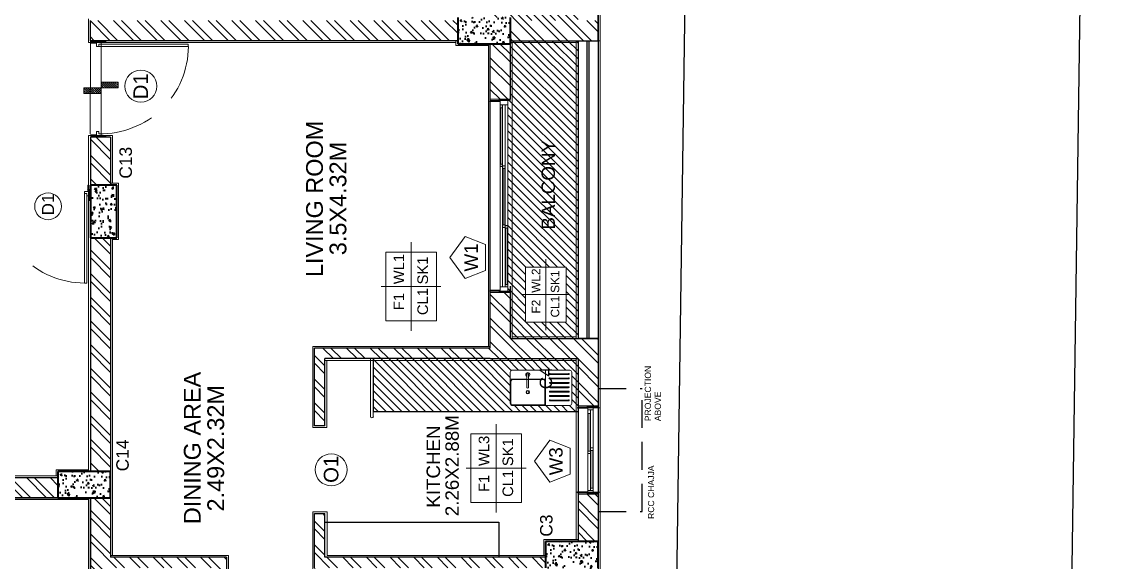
# Model space of a CAD drawing. Header units: metres. Extents: x 15463 to 32022, y 1223 to 33962.
# Drawn here: x 29499.05 to 29511.32, y 4106.82 to 4112.97 of the extents above; entities that cross this region are included whole.
import ezdxf

# ---------------------------------------------------------------- set-up
doc = ezdxf.new("R2010")
doc.units = ezdxf.units.M
doc.header["$LTSCALE"] = 0.1
for name, pattern in [('DASHDOTX2', [50.8, 25.4, -12.7, 0, -12.7]), ('DASHED2', [9.525, 6.35, -3.175]), ('HIDDEN2', [4.7625, 3.175, -1.5875])]:
    doc.linetypes.add(name, pattern=pattern)
for name, color, linetype, lineweight in [('CENTERLINE', 251, 'DASHDOTX2', 15), ('COLUMN', 7, 'Continuous', 40), ('DOOR', 7, 'Continuous', 20), ('HATCH', 250, 'Continuous', 13), ('LEVEL', 251, 'Continuous', 13), ('NAMES', 252, 'Continuous', 15), ('PLASTER', 252, 'Continuous', 15)]:
    doc.layers.add(name, color=color, linetype=linetype, lineweight=lineweight)
doc.styles.get("Standard").update_dxf_attribs({"font": 'arial.ttf'})
pattern_1 = [(135, (29569.414394, 3572.19952), (-0.0449012806, -0.0449012806), [])]

msp = doc.modelspace()

# ---------------------------------------------------------------- hatches: boundary and pattern name
h = msp.add_hatch()
h.set_pattern_fill('ANSI31', color=256, scale=0.002, angle=270)
h.set_pattern_definition([(315, (29423.5885275, 4312.4521644), (0.00449012806, 0.00449012806), [])])
h.paths.add_polyline_path([(29499.879, 4111.659), (29499.879, 4111.671), (29499.999, 4111.671, -1), (29499.999, 4111.659)])
h.paths.add_polyline_path([(29499.829, 4111.671), (29499.829, 4111.683), (29499.9, 4111.683), (29499.9, 4111.671)])
h.paths.add_polyline_path([(29499.9, 4112.74), (29499.9, 4112.728), (29499.829, 4112.728), (29499.829, 4112.74)])
h.paths.add_polyline_path([(29499.999, 4112.752, -1), (29499.999, 4112.74), (29499.879, 4112.74), (29499.879, 4112.752)])
h = msp.add_hatch()
h.set_pattern_fill('ANSI31', color=256, scale=0.002)
h.set_pattern_definition([(45, (29301.181298, 4034.7000544), (-0.00449012806, 0.00449012806), [])])
h.paths.add_polyline_path([(29498.745, 4110.941, -1), (29498.733, 4110.941), (29498.733, 4111.061), (29498.745, 4111.061)])
h.paths.add_polyline_path([(29498.757, 4111.039), (29498.745, 4111.039), (29498.745, 4111.111), (29498.757, 4111.111)])
h.paths.add_polyline_path([(29499.813, 4111.039), (29499.801, 4111.039), (29499.801, 4111.111), (29499.813, 4111.111)])
h.paths.add_polyline_path([(29499.825, 4110.941, -1), (29499.813, 4110.941), (29499.813, 4111.061), (29499.825, 4111.061)])
at = {"layer": 'COLUMN'}
h = msp.add_hatch(dxfattribs=at)
h.set_pattern_fill('AR-CONC', color=256, scale=0.001, angle=90)
h.set_pattern_definition([(140, (29522.85359, 4040.6442), (0.0159391, 0.18218467), [0.01905, -0.20955]), (85, (29522.85359, 4040.6442), (-0.19105685, -0.0352434), [0.01524, -0.1676406]), (190.45144, (29522.85492, 4040.65938), (-0.17511775, 0.14694125), [0.01619, -0.17809024]), (136.1842, (29522.80279, 4040.6442), (0.0420423, 0.27107904), [0.028575, -0.314325]), (186.63556, (29522.8063, 4040.6668), (-0.2474261, 0.2374041), [0.024285, -0.2671356]), (81.18415, (29522.8028, 4040.6442), (-0.2474261, 0.2374041), [0.02286, -0.2514597]), (111, (29522.81549, 4040.6696), (0.1022652, 0.1516144), [0.01905, -0.20955]), (56, (29522.81549, 4040.6696), (-0.18418797, 0.06180203), [0.01524, -0.16764]), (161.45145, (29522.82401, 4040.68224), (-0.08192277, 0.2134164), [0.01619, -0.17808994]), (127.5, (29522.85359, 4040.6442), (-0.08455504, 0.003088603), [0, -0.165608, 0, -0.17018, 0, -0.168275]), (97.5, (29522.85359, 4040.6442), (-0.10018057, 0.06681966), [0, -0.097028, 0, -0.161798, 0, -0.064135]), (57.5, (29522.85359, 4040.58756), (0.005728744, 0.135590595), [0, -0.0635, 0, -0.19812, 0, -0.26289]), (47.5, (29522.85359, 4040.56216), (-0.0254265, 0.14812918), [0, -0.08255, 0, -0.131572, 0, -0.18669])])
h.paths.add_polyline_path([(29504.009, 4113.02), (29504.009, 4112.72), (29504.609, 4112.72), (29504.609, 4113.02)])
h = msp.add_hatch(dxfattribs=at)
h.set_pattern_fill('AR-CONC', color=256, scale=0.001, angle=90)
h.set_pattern_definition([(140, (29518.37359, 4042.91752), (0.0159391, 0.18218467), [0.01905, -0.20955]), (85, (29518.37359, 4042.91752), (-0.19105685, -0.0352434), [0.01524, -0.1676406]), (190.45144, (29518.37492, 4042.9327), (-0.17511775, 0.14694125), [0.01619, -0.17809024]), (136.1842, (29518.3228, 4042.91752), (0.0420423, 0.27107904), [0.028575, -0.314325]), (186.63556, (29518.3263, 4042.9401), (-0.2474261, 0.2374041), [0.024285, -0.2671356]), (81.18415, (29518.3228, 4042.91752), (-0.2474261, 0.2374041), [0.02286, -0.2514597]), (111, (29518.33549, 4042.94292), (0.1022652, 0.1516144), [0.01905, -0.20955]), (56, (29518.33549, 4042.94292), (-0.18418797, 0.06180203), [0.01524, -0.16764]), (161.45145, (29518.34401, 4042.95556), (-0.08192277, 0.2134164), [0.01619, -0.17808994]), (127.5, (29518.37359, 4042.91752), (-0.08455504, 0.003088603), [0, -0.165608, 0, -0.17018, 0, -0.168275]), (97.5, (29518.37359, 4042.91752), (-0.10018057, 0.06681966), [0, -0.097028, 0, -0.161798, 0, -0.064135]), (57.5, (29518.37359, 4042.86088), (0.005728744, 0.135590595), [0, -0.0635, 0, -0.19812, 0, -0.26289]), (47.5, (29518.37359, 4042.83548), (-0.0254265, 0.14812918), [0, -0.08255, 0, -0.131572, 0, -0.18669])])
h.paths.add_polyline_path([(29500.129, 4111.111), (29499.829, 4111.111), (29499.829, 4110.511), (29500.129, 4110.511)])
h = msp.add_hatch(dxfattribs=at)
h.set_pattern_fill('AR-CONC', color=256, scale=0.001, angle=90)
h.set_pattern_definition([(140, (29518.30359, 4035.47447), (0.0159391, 0.18218467), [0.01905, -0.20955]), (85, (29518.30359, 4035.47447), (-0.19105685, -0.0352434), [0.01524, -0.1676406]), (190.45144, (29518.30492, 4035.48966), (-0.17511775, 0.14694125), [0.01619, -0.17809024]), (136.1842, (29518.2528, 4035.47447), (0.0420423, 0.27107904), [0.028575, -0.314325]), (186.63556, (29518.2563, 4035.49706), (-0.2474261, 0.2374041), [0.024285, -0.2671356]), (81.18415, (29518.2528, 4035.47447), (-0.2474261, 0.2374041), [0.02286, -0.2514597]), (111, (29518.26549, 4035.49987), (0.1022652, 0.1516144), [0.01905, -0.20955]), (56, (29518.26549, 4035.49987), (-0.18418797, 0.06180203), [0.01524, -0.16764]), (161.45145, (29518.27401, 4035.5125), (-0.08192277, 0.2134164), [0.01619, -0.17808994]), (127.5, (29518.30359, 4035.474474), (-0.08455504, 0.003088603), [0, -0.165608, 0, -0.17018, 0, -0.168275]), (97.5, (29518.30359, 4035.47447), (-0.10018057, 0.06681966), [0, -0.097028, 0, -0.161798, 0, -0.064135]), (57.5, (29518.30359, 4035.41783), (0.005728744, 0.135590595), [0, -0.0635, 0, -0.19812, 0, -0.26289]), (47.5, (29518.30359, 4035.39243), (-0.0254265, 0.14812918), [0, -0.08255, 0, -0.131572, 0, -0.18669])])
h.paths.add_polyline_path([(29499.459, 4107.851), (29499.459, 4107.551), (29500.059, 4107.551), (29500.059, 4107.851)])
h = msp.add_hatch(dxfattribs=at)
h.set_pattern_fill('AR-CONC', color=256, scale=0.001, angle=90)
h.set_pattern_definition([(140, (29523.85359, 4034.67909), (0.0159391, 0.18218467), [0.01905, -0.20955]), (85, (29523.85359, 4034.67909), (-0.19105685, -0.0352434), [0.01524, -0.1676406]), (190.45144, (29523.85492, 4034.69427), (-0.17511775, 0.14694125), [0.01619, -0.17809024]), (136.1842, (29523.80279, 4034.67909), (0.0420423, 0.27107904), [0.028575, -0.314325]), (186.63556, (29523.8063, 4034.70168), (-0.2474261, 0.2374041), [0.024285, -0.2671356]), (81.18415, (29523.8028, 4034.6791), (-0.2474261, 0.2374041), [0.02286, -0.2514597]), (111, (29523.81549, 4034.70449), (0.1022652, 0.1516144), [0.01905, -0.20955]), (56, (29523.81549, 4034.70449), (-0.18418797, 0.06180203), [0.01524, -0.16764]), (161.45145, (29523.82401, 4034.71712), (-0.08192277, 0.2134164), [0.01619, -0.17808994]), (127.5, (29523.85359, 4034.67909), (-0.08455504, 0.003088603), [0, -0.165608, 0, -0.17018, 0, -0.168275]), (97.5, (29523.85359, 4034.67909), (-0.10018057, 0.06681966), [0, -0.097028, 0, -0.161798, 0, -0.064135]), (57.5, (29523.85359, 4034.622445), (0.005728744, 0.135590595), [0, -0.0635, 0, -0.19812, 0, -0.26289]), (47.5, (29523.85359, 4034.59704), (-0.0254265, 0.14812918), [0, -0.08255, 0, -0.131572, 0, -0.18669])])
h.paths.add_polyline_path([(29505.009, 4107.055), (29505.009, 4106.755), (29505.609, 4106.755), (29505.609, 4107.055)])
at = {"layer": 'DOOR'}
h = msp.add_hatch(dxfattribs=at)
h.set_pattern_fill('ANSI31', color=256, scale=0.001, angle=90)
h.set_pattern_definition([(135, (29582.846751, 3941.6132554), (-0.00224506403, -0.00224506403), [])])
h.paths.add_polyline_path([(29504.602, 4109.902, -1), (29504.602, 4109.89), (29504.482, 4109.89), (29504.482, 4109.902)])
h.paths.add_polyline_path([(29504.491, 4109.914), (29504.491, 4109.902), (29504.379, 4109.902, -1), (29504.379, 4109.914)])
h.paths.add_polyline_path([(29504.602, 4112.086, -1), (29504.602, 4112.074), (29504.482, 4112.074), (29504.482, 4112.086)])
h.paths.add_polyline_path([(29504.491, 4112.074), (29504.491, 4112.062), (29504.379, 4112.062, -1), (29504.379, 4112.074)])
h = msp.add_hatch(color=256, dxfattribs=at)
h.dxf.hatch_style = 1
h.paths.add_polyline_path([(29504.521, 4112.024), (29504.521, 4111.984), (29504.516, 4111.984), (29504.516, 4111.992), (29504.496, 4111.992), (29504.496, 4111.984), (29504.491, 4111.984), (29504.491, 4112.024)])
h.paths.add_polyline_path([(29504.516, 4111.351), (29504.516, 4111.364), (29504.521, 4111.364), (29504.521, 4111.324), (29504.491, 4111.324), (29504.491, 4111.364), (29504.496, 4111.364), (29504.496, 4111.351)])
h.paths.add_polyline_path([(29504.551, 4111.33), (29504.551, 4111.29), (29504.546, 4111.29), (29504.546, 4111.299), (29504.526, 4111.299), (29504.526, 4111.29), (29504.521, 4111.29), (29504.521, 4111.33)])
h.paths.add_polyline_path([(29504.546, 4110.657), (29504.546, 4110.67), (29504.551, 4110.67), (29504.551, 4110.63), (29504.521, 4110.63), (29504.521, 4110.67), (29504.526, 4110.67), (29504.526, 4110.657)])
h.paths.add_polyline_path([(29504.581, 4110.652), (29504.581, 4110.612), (29504.576, 4110.612), (29504.576, 4110.621), (29504.556, 4110.621), (29504.556, 4110.612), (29504.551, 4110.612), (29504.551, 4110.652)])
h.paths.add_polyline_path([(29504.576, 4109.979), (29504.576, 4109.992), (29504.581, 4109.992), (29504.581, 4109.952), (29504.551, 4109.952), (29504.551, 4109.992), (29504.556, 4109.992), (29504.556, 4109.979)])
h = msp.add_hatch(dxfattribs=at)
h.set_pattern_fill('ANSI31', color=256, scale=0.001, angle=90)
h.set_pattern_definition([(135, (29584.42817, 3952.5173104), (-0.00224506403, -0.00224506403), [])])
h.paths.add_polyline_path([(29505.602, 4107.608, -1), (29505.602, 4107.596), (29505.482, 4107.596), (29505.482, 4107.608)])
h.paths.add_polyline_path([(29505.491, 4107.62), (29505.491, 4107.608), (29505.379, 4107.608, -1), (29505.379, 4107.62)])
h.paths.add_polyline_path([(29505.602, 4108.594, -1), (29505.602, 4108.582), (29505.482, 4108.582), (29505.482, 4108.594)])
h.paths.add_polyline_path([(29505.491, 4108.582), (29505.491, 4108.57), (29505.379, 4108.57, -1), (29505.379, 4108.582)])
at = {"layer": 'HATCH'}
h = msp.add_hatch(dxfattribs=at)
h.set_pattern_fill('ANSI32', color=256, scale=0.02, angle=90)
h.set_pattern_definition([(135, (29569.4144, 3572.19952), (-0.13470384, -0.13470384), []), (135, (29569.4144, 3572.28933), (-0.13470384, -0.13470384), [])])
h.paths.add_polyline_path([(29495.113, 4107.781), (29495.113, 4107.551), (29499.459, 4107.551), (29499.459, 4107.781)])
h.paths.add_polyline_path([(29499.829, 4107.551), (29499.829, 4100.625), (29500.059, 4100.625), (29500.059, 4102.755), (29500.359, 4102.755), (29500.359, 4102.985), (29500.059, 4102.985), (29500.059, 4104.325), (29500.359, 4104.325), (29500.359, 4104.555), (29500.059, 4104.555), (29500.059, 4106.755), (29500.42, 4106.755), (29501.259, 4106.755), (29501.259, 4106.685), (29501.379, 4106.685), (29501.379, 4106.875), (29500.059, 4106.875), (29500.059, 4107.551)])
h.paths.add_polyline_path([(29501.259, 4105.885), (29501.259, 4104.555), (29500.959, 4104.555), (29500.959, 4104.325), (29501.149, 4104.325), (29501.149, 4102.985), (29500.959, 4102.985), (29500.959, 4102.755), (29501.259, 4102.755), (29501.259, 4102.685), (29501.379, 4102.685), (29501.379, 4105.885), (29501.266, 4105.885)], flags=17)
h.paths.add_polyline_path([(29502.499, 4103.675), (29502.499, 4105.695), (29502.379, 4105.695), (29502.379, 4103.555), (29504.379, 4103.555), (29504.379, 4102.84), (29504.609, 4102.84), (29504.609, 4103.445), (29505.009, 4103.445), (29505.009, 4103.675)])
h.paths.add_polyline_path([(29505.379, 4104.481), (29505.379, 4103.707), (29505.609, 4103.707), (29505.609, 4104.481)])
h.paths.add_polyline_path([(29505.379, 4106.755), (29505.379, 4105.981), (29505.609, 4105.981), (29505.609, 4106.755)])
h.paths.add_polyline_path([(29502.499, 4106.875), (29502.499, 4107.275), (29502.499, 4107.372), (29502.379, 4107.372), (29502.379, 4106.755), (29502.379, 4106.695), (29502.499, 4106.695), (29502.499, 4106.725), (29502.499, 4106.755), (29502.543, 4106.755), (29505.009, 4106.755), (29505.009, 4106.875)])
h.paths.add_polyline_path([(29505.379, 4107.594), (29505.379, 4107.055), (29505.609, 4107.055), (29505.609, 4107.594)])
h.paths.add_polyline_path([(29505.379, 4109.365), (29504.609, 4109.365), (29504.609, 4109.888), (29504.379, 4109.888), (29504.379, 4109.255), (29502.379, 4109.255), (29502.379, 4108.372), (29502.499, 4108.372), (29502.499, 4109.135), (29504.379, 4109.135), (29505.379, 4109.135), (29505.379, 4108.596), (29505.609, 4108.596), (29505.609, 4109.255), (29505.609, 4109.365)])
h.paths.add_polyline_path([(29504.379, 4101.34), (29504.379, 4100.625), (29504.609, 4100.625), (29504.609, 4101.34)])
h.paths.add_polyline_path([(29501.379, 4100.555), (29501.379, 4101.885), (29501.266, 4101.885), (29501.259, 4100.555), (29500.429, 4100.555), (29500.429, 4100.325), (29504.009, 4100.325), (29504.009, 4100.555)])
h.paths.add_polyline_path([(29499.829, 4110.511), (29499.829, 4107.851), (29500.059, 4107.851), (29500.059, 4110.511)])
h.paths.add_polyline_path([(29499.829, 4111.655), (29499.829, 4111.111), (29500.059, 4111.111), (29500.059, 4111.655)])
h.paths.add_polyline_path([(29504.609, 4112.985), (29504.609, 4112.755), (29505.609, 4112.755), (29505.609, 4112.985)])
h.paths.add_polyline_path([(29502.499, 4116.605), (29502.499, 4117.368), (29502.379, 4117.368), (29502.379, 4116.485), (29504.379, 4116.485), (29504.379, 4115.853), (29504.609, 4115.853), (29504.609, 4116.375), (29505.009, 4116.375), (29505.009, 4116.605), (29504.379, 4116.605)])
h.paths.add_polyline_path([(29504.379, 4113.653), (29504.379, 4113.02), (29504.609, 4113.02), (29504.609, 4113.653)])
h.paths.add_polyline_path([(29504.379, 4112.72), (29504.379, 4112.088), (29504.609, 4112.088), (29504.609, 4112.72)])
h.paths.add_polyline_path([(29499.829, 4112.985), (29499.829, 4112.755), (29500.059, 4112.755), (29504.009, 4112.755), (29504.009, 4112.985)])
h.paths.add_polyline_path([(29499.829, 4118.421), (29499.829, 4115.232), (29500.059, 4115.232), (29500.059, 4118.421)])
h.paths.add_polyline_path([(29499.829, 4114.632), (29499.829, 4114.085), (29500.059, 4114.085), (29500.059, 4114.632)])
at = {"layer": 'LEVEL'}
h = msp.add_hatch(dxfattribs=at)
h.set_pattern_fill('ANSI31', color=256, scale=0.02, angle=90)
h.set_pattern_definition(pattern_1)
h.paths.add_polyline_path([(29488.278, 4112.741), (29488.278, 4109.381), (29488.648, 4109.381), (29489.048, 4109.381), (29489.048, 4109.91), (29489.077, 4109.91), (29489.077, 4112.082), (29489.064, 4112.082), (29489.056, 4112.082, -1), (29489.056, 4112.094), (29489.048, 4112.096), (29489.048, 4112.741)])
h.paths.add_polyline_path([(29488.858, 4110.274), (29488.858, 4109.648), (29488.397, 4109.648), (29488.397, 4110.274)], flags=16)
h.paths.add_polyline_path([(29488.278, 4116.361), (29488.278, 4113.001), (29489.048, 4113.001), (29489.048, 4113.021), (29489.048, 4113.646), (29489.056, 4113.648, -1), (29489.056, 4113.66), (29489.077, 4113.66), (29489.077, 4115.832), (29489.056, 4115.832, -1), (29489.056, 4115.844), (29489.048, 4115.846), (29489.048, 4116.361)])
h.paths.add_polyline_path([(29488.853, 4113.934), (29488.853, 4113.308), (29488.391, 4113.308), (29488.391, 4113.934)], flags=16)
h.paths.add_polyline_path([(29505.009, 4103.407), (29505.009, 4103.445), (29504.609, 4103.445), (29504.609, 4102.84), (29504.602, 4102.838, -1), (29504.602, 4102.826), (29504.581, 4102.826), (29504.581, 4102.796), (29504.581, 4101.354), (29504.602, 4101.354, -1), (29504.602, 4101.342), (29504.609, 4101.34), (29504.609, 4100.555), (29505.379, 4100.555), (29505.379, 4103.407)])
h.paths.add_polyline_path([(29505.247, 4101.309), (29505.247, 4100.682), (29504.786, 4100.682), (29504.786, 4101.309)], flags=16)
h.paths.add_polyline_path([(29504.609, 4112.755), (29504.609, 4112.72), (29504.609, 4112.088), (29504.602, 4112.086, -1), (29504.602, 4112.074), (29504.581, 4112.074), (29504.581, 4109.902), (29504.602, 4109.902, -0.414214), (29504.608, 4109.896), (29504.609, 4109.96), (29504.609, 4109.365), (29505.379, 4109.365), (29505.379, 4112.755)])
h.paths.add_polyline_path([(29505.242, 4110.178), (29505.242, 4109.551), (29504.78, 4109.551), (29504.78, 4110.178)], flags=16)
h.paths.add_polyline_path([(29505.009, 4116.375), (29504.609, 4116.375), (29504.609, 4115.853), (29504.602, 4115.851, -1), (29504.602, 4115.839), (29504.581, 4115.839), (29504.581, 4113.667), (29504.602, 4113.667, -1), (29504.602, 4113.655), (29504.609, 4113.653), (29504.609, 4112.985), (29505.379, 4112.985), (29505.379, 4116.375)])
h.paths.add_polyline_path([(29505.253, 4113.868), (29505.253, 4113.242), (29504.791, 4113.242), (29504.791, 4113.868)], flags=16)
h.paths.add_polyline_path([(29504.609, 4125.185), (29504.609, 4125.115), (29504.609, 4124.4), (29504.602, 4124.398, -1), (29504.602, 4124.386), (29504.581, 4124.386), (29504.581, 4122.915), (29504.593, 4122.915), (29504.602, 4122.915, -1), (29504.602, 4122.903), (29504.609, 4122.9), (29504.609, 4122.295), (29505.009, 4122.295), (29505.009, 4122.336), (29505.379, 4122.336), (29505.379, 4125.185)])
h.paths.add_polyline_path([(29505.226, 4123.103), (29505.226, 4122.477), (29504.764, 4122.477), (29504.764, 4123.103)], flags=16)
h.paths.add_polyline_path([(29505.175, 4122.784), (29505.175, 4123.088), (29505.026, 4123.088), (29505.026, 4122.784)], flags=8)
h.paths.add_polyline_path([(29505.175, 4122.504), (29505.175, 4122.801), (29505.026, 4122.801), (29505.026, 4122.504)], flags=8)
h.paths.add_polyline_path([(29504.956, 4122.786), (29504.956, 4123.11), (29504.811, 4123.11), (29504.811, 4122.786)], flags=24)
h.paths.add_polyline_path([(29504.956, 4122.55), (29504.956, 4122.755), (29504.811, 4122.755), (29504.811, 4122.55)], flags=8)
h.paths.add_polyline_path([(29505.128, 4123.205), (29505.128, 4124.304), (29504.891, 4124.304), (29504.891, 4123.205)], flags=24)
h = msp.add_hatch(dxfattribs=at)
h.set_pattern_fill('ANSI31', color=256, scale=0.0052, angle=90)
h.set_pattern_definition([(135, (29593.56915, 3777.907317), (-0.01167433296, -0.01167433296), [])])
h.paths.add_polyline_path([(29499.755, 4112.153), (29499.755, 4112.218), (29499.95, 4112.218), (29499.95, 4112.153)])
h.paths.add_polyline_path([(29499.95, 4112.218), (29499.95, 4112.283), (29500.145, 4112.283), (29500.145, 4112.218)])
h = msp.add_hatch(dxfattribs=at)
h.set_pattern_fill('ANSI31', color=256, scale=0.02, angle=90)
h.set_pattern_definition(pattern_1)
h.paths.add_polyline_path([(29503.049, 4109.135), (29503.049, 4108.535), (29505.379, 4108.535), (29505.379, 4108.57, -0.962023), (29505.379, 4108.582), (29505.379, 4109.135), (29504.379, 4109.135)])
h.paths.add_polyline_path([(29504.607, 4108.983, -0.414214), (29504.627, 4109.003), (29505.287, 4109.003, -0.414214), (29505.307, 4108.983), (29505.307, 4108.623, -0.414214), (29505.287, 4108.603), (29505.007, 4108.603), (29504.627, 4108.603, -0.414214), (29504.607, 4108.623), (29504.607, 4108.883)], flags=16)
h.paths.add_polyline_path([(29504.614, 4108.877, -0.413687), (29504.634, 4108.897), (29504.797, 4108.897), (29504.797, 4108.931, -4.515711), (29504.817, 4108.931), (29504.817, 4108.897), (29504.982, 4108.897, -0.37251), (29505.002, 4108.88), (29505.002, 4108.628, -0.414214), (29504.982, 4108.608), (29504.634, 4108.608, -0.414214), (29504.614, 4108.628)], flags=0)
h.paths.add_polyline_path([(29504.807, 4108.774, -1), (29504.807, 4108.734, -1)], flags=0)
h.paths.add_polyline_path([(29504.807, 4108.768, -1), (29504.807, 4108.739, -1)], flags=0)
h.paths.add_polyline_path([(29505.058, 4108.964), (29505.271, 4108.964, -1.038243), (29505.275, 4108.954), (29505.062, 4108.954, -0.963165)], flags=0)
h.paths.add_polyline_path([(29505.058, 4108.914), (29505.271, 4108.914, -1.038243), (29505.275, 4108.904), (29505.062, 4108.904, -0.963165)], flags=0)
h.paths.add_polyline_path([(29505.058, 4108.864), (29505.271, 4108.864, -1.038243), (29505.275, 4108.854), (29505.062, 4108.854, -0.963165)], flags=0)
h.paths.add_polyline_path([(29505.058, 4108.814), (29505.271, 4108.814, -1.038243), (29505.275, 4108.804), (29505.062, 4108.804, -0.963165)], flags=0)
h.paths.add_polyline_path([(29505.058, 4108.764), (29505.271, 4108.764, -1.038243), (29505.275, 4108.754), (29505.062, 4108.754, -0.963165)], flags=0)
h.paths.add_polyline_path([(29505.058, 4108.714), (29505.271, 4108.714, -1.038243), (29505.275, 4108.704), (29505.062, 4108.704, -0.963165)], flags=0)
h.paths.add_polyline_path([(29505.058, 4108.664), (29505.271, 4108.664, -1.038243), (29505.275, 4108.654), (29505.062, 4108.654, -0.963165)], flags=0)

# ---------------------------------------------------------------- linework, layer by layer
for p, q in [((29505.609, 4112.755), (29505.609, 4116.485)), ((29499.829, 4112.755), (29499.829, 4112.985)), ((29505.609, 4112.985), (29505.609, 4109.255)), ((29504.009, 4112.755), (29499.829, 4112.755)), ((29504.141, 4112.755), (29504.122, 4112.755)), ((29504.379, 4109.255), (29504.379, 4112.72)), ((29504.609, 4112.088), (29504.609, 4112.755)), ((29504.609, 4112.755), (29505.609, 4112.755)), ((29505.379, 4112.755), (29505.379, 4109.365)), ((29505.482, 4109.365), (29505.482, 4112.755)), ((29505.507, 4109.365), (29505.507, 4112.755)), ((29499.829, 4111.655), (29499.829, 4107.851)), ((29500.059, 4111.655), (29499.829, 4111.655)), ((29500.059, 4111.655), (29500.059, 4111.111)), ((29500.059, 4110.893), (29500.059, 4110.891)), ((29500.059, 4110.633), (29500.059, 4110.619)), ((29500.059, 4110.511), (29500.059, 4106.875)), ((29504.609, 4109.365), (29504.609, 4109.96)), ((29504.609, 4109.365), (29505.609, 4109.365)), ((29505.609, 4109.365), (29505.379, 4109.365)), ((29505.482, 4109.365), (29505.507, 4109.365)), ((29502.379, 4108.372), (29502.379, 4109.255)), ((29504.379, 4109.255), (29502.379, 4109.255)), ((29505.609, 4109.255), (29505.609, 4108.596)), ((29502.499, 4108.372), (29502.499, 4109.135)), ((29504.379, 4109.135), (29502.499, 4109.135)), ((29504.379, 4109.135), (29505.379, 4109.135)), ((29505.379, 4109.135), (29505.379, 4107.055)), ((29502.499, 4108.372), (29502.379, 4108.372)), ((29493.899, 4107.781), (29499.459, 4107.781)), ((29505.609, 4107.594), (29505.609, 4105.981)), ((29495.113, 4107.551), (29499.829, 4107.551)), ((29499.829, 4107.551), (29499.829, 4100.325)), ((29502.379, 4106.755), (29502.379, 4107.372)), ((29502.379, 4107.372), (29502.499, 4107.372)), ((29502.499, 4106.875), (29502.499, 4107.372)), ((29502.499, 4106.875), (29502.499, 4107.275)), ((29502.499, 4107.275), (29504.478, 4107.275)), ((29504.478, 4107.275), (29504.478, 4106.875)), ((29501.379, 4106.875), (29500.059, 4106.875)), ((29501.379, 4106.875), (29501.379, 4106.685)), ((29505.009, 4106.875), (29502.499, 4106.875)), ((29505.169, 4106.875), (29505.167, 4106.875))]:
    msp.add_line(p, q)
at = {"color": 7, "true_color": 0xffffff}
for p, q in [((29503.049, 4109.135), (29503.049, 4108.535)), ((29503.049, 4108.535), (29505.379, 4108.535))]:
    msp.add_line(p, q, dxfattribs=at)
at = {"color": 7, "lineweight": 13}
for p, q in [((29504.607, 4108.883), (29504.607, 4108.983)), ((29505.287, 4109.003), (29504.627, 4109.003)), ((29504.797, 4108.803), (29504.797, 4108.953)), ((29504.817, 4108.953), (29504.817, 4108.803)), ((29505.007, 4108.603), (29505.007, 4109.003)), ((29505.271, 4108.964), (29505.062, 4108.964)), ((29505.062, 4108.954), (29505.271, 4108.954)), ((29505.271, 4108.914), (29505.062, 4108.914)), ((29505.307, 4108.623), (29505.307, 4108.983)), ((29504.627, 4108.903), (29504.607, 4108.903)), ((29504.607, 4108.883), (29504.607, 4108.623)), ((29504.614, 4108.628), (29504.614, 4108.877)), ((29504.797, 4108.903), (29504.627, 4108.903)), ((29504.634, 4108.897), (29504.982, 4108.897)), ((29505.007, 4108.903), (29504.817, 4108.903)), ((29505.002, 4108.877), (29505.002, 4108.628)), ((29505.062, 4108.904), (29505.271, 4108.904)), ((29505.271, 4108.864), (29505.062, 4108.864)), ((29505.062, 4108.854), (29505.271, 4108.854)), ((29505.271, 4108.814), (29505.062, 4108.814)), ((29505.062, 4108.804), (29505.271, 4108.804)), ((29505.271, 4108.764), (29505.062, 4108.764)), ((29505.062, 4108.754), (29505.271, 4108.754)), ((29505.271, 4108.714), (29505.062, 4108.714)), ((29505.062, 4108.704), (29505.271, 4108.704)), ((29504.627, 4108.603), (29505.007, 4108.603)), ((29504.982, 4108.608), (29504.634, 4108.608)), ((29505.007, 4108.603), (29505.287, 4108.603)), ((29505.271, 4108.664), (29505.062, 4108.664)), ((29505.062, 4108.654), (29505.271, 4108.654))]:
    msp.add_line(p, q, dxfattribs=at)
at = {"linetype": 'HIDDEN2'}
for p, q in [((29505.609, 4108.796), (29506.109, 4108.796)), ((29506.109, 4107.394), (29506.109, 4108.796)), ((29505.609, 4107.394), (29506.109, 4107.394))]:
    msp.add_line(p, q, dxfattribs=at)
msp.add_lwpolyline([(29480.985, 4130.776), (29499.826, 4137.611, -0.525946), (29511.323, 4129.446), (29510.902, 4099.825, -0.426651), (29503.955, 4093.352), (29474.498, 4092.648)], format="xyb")
at = {"color": 2, "true_color": 0xf1eb1f}
msp.add_lwpolyline([(29488.007, 4129.494), (29501.059, 4134.229, -0.410228), (29506.824, 4129.514), (29506.403, 4099.889, -0.344431), (29504.042, 4096.955), (29484.542, 4096.489), (29488.007, 4129.494)], format="xyb", dxfattribs=at)
at = {"color": 9, "true_color": 0xd19cc7}
msp.add_lwpolyline([(29501.059, 4134.229, -0.410228), (29506.824, 4129.514), (29506.403, 4099.889, -0.33266), (29504.042, 4096.955)], format="xyb", dxfattribs=at)
at = {"color": 2, "true_color": 0xf1eb1f}
msp.add_lwpolyline([(29488.048, 4122.336), (29492.508, 4122.336), (29492.508, 4119.95), (29493.829, 4119.95), (29493.829, 4117.01), (29498.059, 4117.021), (29498.059, 4114.862), (29499.829, 4114.862), (29499.829, 4125.416), (29505.609, 4125.415), (29505.609, 4100.325), (29499.829, 4100.325), (29499.829, 4107.551), (29493.829, 4107.551), (29493.829, 4105.771), (29492.508, 4105.771), (29492.508, 4103.407), (29488.048, 4103.407), (29488.048, 4122.336)], dxfattribs=at)
at = {"color": 7, "linetype": 'ByBlock', "lineweight": 20, "true_color": 0xffffff}
msp.add_lwpolyline([(29503.049, 4108.477), (29503.049, 4109.135), (29503.016, 4109.135), (29503.016, 4108.477)], dxfattribs=at)
at = {"color": 7, "lineweight": 13}
for radius in [0.02, 0.0142]:
    msp.add_circle((29504.807, 4108.754), radius, dxfattribs=at)
for centre, radius, start, end in [((29504.627, 4108.983), 0.02, 90, 180), ((29504.807, 4108.953), 0.0237, 294.9732, 245.0268), ((29504.807, 4108.953), 0.01, 357.0755, 182.9245), ((29505.06, 4108.96), 0.00533, 67.7924, 287.908), ((29505.06, 4108.91), 0.00533, 67.7924, 287.908), ((29505.273, 4108.96), 0.00533, 252.092, 112.2076), ((29505.273, 4108.91), 0.00533, 252.092, 112.2076), ((29505.287, 4108.983), 0.02, 0, 90), ((29504.634, 4108.877), 0.02, 90.1031, 180), ((29504.807, 4108.815), 0.0159, 231.039, 308.961), ((29504.982, 4108.877), 0.02, 0, 90.1031), ((29505.06, 4108.86), 0.00533, 67.7924, 287.908), ((29505.06, 4108.81), 0.00533, 67.7924, 287.908), ((29505.273, 4108.86), 0.00533, 252.092, 112.2076), ((29505.273, 4108.81), 0.00533, 252.092, 112.2076), ((29505.06, 4108.76), 0.00533, 67.7924, 287.908), ((29505.06, 4108.71), 0.00533, 67.7924, 287.908), ((29505.273, 4108.76), 0.00533, 252.092, 112.2076), ((29505.273, 4108.71), 0.00533, 252.092, 112.2076), ((29504.627, 4108.623), 0.02, 180, 270), ((29504.634, 4108.628), 0.02, 180, 270), ((29504.982, 4108.628), 0.02, 270, 0), ((29505.06, 4108.66), 0.00533, 67.7924, 287.908), ((29505.273, 4108.66), 0.00533, 252.092, 112.2076), ((29505.287, 4108.623), 0.02, 270, 0)]:
    msp.add_arc(centre, radius, start, end, dxfattribs=at)
at = {"color": 7, "linetype": 'ByBlock', "lineweight": 20, "true_color": 0xffffff}
msp.add_arc((29503.033, 4108.477), 0.0167, 180, 0, dxfattribs=at)
at = {"layer": 'COLUMN'}
for p, q in [((29504.009, 4113.02), (29504.009, 4112.72)), ((29504.609, 4112.72), (29504.609, 4113.02)), ((29504.009, 4112.72), (29504.609, 4112.72)), ((29500.129, 4111.111), (29499.829, 4111.111)), ((29499.829, 4111.111), (29499.829, 4110.511)), ((29499.829, 4111.111), (29499.829, 4110.511)), ((29500.129, 4110.511), (29500.129, 4111.111)), ((29499.829, 4110.511), (29500.129, 4110.511)), ((29499.459, 4107.851), (29499.459, 4107.551)), ((29500.059, 4107.851), (29499.459, 4107.851)), ((29500.059, 4107.551), (29500.059, 4107.851)), ((29499.459, 4107.551), (29500.059, 4107.551)), ((29505.009, 4107.055), (29505.009, 4106.755)), ((29505.609, 4107.055), (29505.009, 4107.055)), ((29505.609, 4106.755), (29505.609, 4107.055))]:
    msp.add_line(p, q, dxfattribs=at)
at = {"layer": 'DOOR'}
for p, q in [((29499.829, 4112.755), (29500.059, 4112.755)), ((29499.829, 4112.74), (29499.999, 4112.74)), ((29499.829, 4112.728), (29499.829, 4112.74)), ((29499.9, 4112.728), (29499.829, 4112.728)), ((29499.879, 4112.752), (29499.999, 4112.752)), ((29499.879, 4112.74), (29499.879, 4112.752)), ((29499.9, 4112.69), (29499.9, 4112.74)), ((29499.9, 4112.74), (29499.9, 4112.728)), ((29499.95, 4112.715), (29499.95, 4112.74)), ((29499.9, 4112.69), (29499.925, 4112.69)), ((29499.925, 4112.69), (29499.925, 4112.715)), ((29499.925, 4112.715), (29499.95, 4112.715)), ((29499.925, 4112.715), (29500.943, 4112.715)), ((29500.943, 4112.69), (29499.925, 4112.69)), ((29500.943, 4112.715), (29500.943, 4112.69)), ((29504.379, 4112.088), (29504.609, 4112.088)), ((29504.379, 4112.074), (29504.602, 4112.074)), ((29504.491, 4112.062), (29504.379, 4112.062)), ((29504.482, 4112.086), (29504.602, 4112.086)), ((29504.482, 4112.074), (29504.482, 4112.086)), ((29504.491, 4112.074), (29504.491, 4112.049)), ((29504.491, 4112.074), (29504.491, 4109.902)), ((29504.491, 4112.074), (29504.491, 4112.024)), ((29504.491, 4112.024), (29504.581, 4112.024)), ((29504.491, 4112.024), (29504.491, 4111.984)), ((29504.491, 4111.984), (29504.496, 4111.984)), ((29504.496, 4111.351), (29504.496, 4111.992)), ((29504.516, 4111.992), (29504.496, 4111.992)), ((29504.503, 4112.074), (29504.593, 4112.074)), ((29504.516, 4111.351), (29504.516, 4111.992)), ((29504.516, 4111.984), (29504.521, 4111.984)), ((29504.521, 4109.952), (29504.521, 4112.024)), ((29504.521, 4112.024), (29504.521, 4110.844)), ((29504.551, 4109.952), (29504.551, 4112.024)), ((29504.581, 4109.902), (29504.581, 4112.074)), ((29499.9, 4111.683), (29499.829, 4111.683)), ((29499.829, 4111.683), (29499.829, 4111.671)), ((29499.829, 4111.671), (29499.999, 4111.671)), ((29499.829, 4111.655), (29500.059, 4111.655)), ((29499.829, 4111.655), (29500.059, 4111.655)), ((29499.879, 4111.671), (29499.879, 4111.659)), ((29499.879, 4111.659), (29499.999, 4111.659)), ((29499.9, 4111.721), (29499.9, 4111.671)), ((29499.9, 4111.721), (29499.925, 4111.721)), ((29499.9, 4111.671), (29499.9, 4111.683)), ((29499.925, 4111.721), (29499.925, 4111.696)), ((29499.925, 4111.696), (29499.95, 4111.696)), ((29499.95, 4111.696), (29499.95, 4111.671)), ((29504.491, 4111.364), (29504.491, 4111.324)), ((29504.491, 4111.364), (29504.496, 4111.364)), ((29504.491, 4111.344), (29504.491, 4111.304)), ((29504.491, 4111.324), (29504.521, 4111.324)), ((29504.516, 4111.351), (29504.496, 4111.351)), ((29504.516, 4111.364), (29504.521, 4111.364)), ((29504.551, 4111.33), (29504.521, 4111.33)), ((29504.521, 4111.29), (29504.526, 4111.29)), ((29504.526, 4110.657), (29504.526, 4111.299)), ((29504.546, 4111.299), (29504.526, 4111.299)), ((29504.546, 4110.657), (29504.546, 4111.299)), ((29504.546, 4111.29), (29504.551, 4111.29)), ((29499.763, 4111.039), (29499.813, 4111.039)), ((29499.763, 4111.039), (29499.763, 4111.014)), ((29499.763, 4111.014), (29499.788, 4111.014)), ((29499.763, 4109.996), (29499.763, 4111.014)), ((29499.788, 4111.014), (29499.788, 4110.989)), ((29499.788, 4111.014), (29499.788, 4109.996)), ((29499.801, 4111.039), (29499.801, 4111.111)), ((29499.801, 4111.111), (29499.813, 4111.111)), ((29499.813, 4111.039), (29499.801, 4111.039)), ((29499.813, 4111.111), (29499.813, 4110.941)), ((29499.813, 4111.061), (29499.825, 4111.061)), ((29499.825, 4111.061), (29499.825, 4110.941)), ((29499.829, 4111.051), (29499.829, 4110.821)), ((29499.788, 4110.989), (29499.813, 4110.989)), ((29504.551, 4110.427), (29504.551, 4110.927)), ((29504.521, 4110.67), (29504.526, 4110.67)), ((29504.551, 4110.63), (29504.521, 4110.63)), ((29504.546, 4110.657), (29504.526, 4110.657)), ((29504.546, 4110.67), (29504.551, 4110.67)), ((29504.581, 4110.652), (29504.551, 4110.652)), ((29504.551, 4110.612), (29504.556, 4110.612)), ((29504.556, 4109.979), (29504.556, 4110.621)), ((29504.576, 4110.621), (29504.556, 4110.621)), ((29504.576, 4109.979), (29504.576, 4110.621)), ((29504.576, 4110.612), (29504.581, 4110.612)), ((29504.581, 4109.927), (29504.581, 4110.427)), ((29499.788, 4109.996), (29499.763, 4109.996)), ((29504.491, 4109.914), (29504.379, 4109.914)), ((29504.379, 4109.902), (29504.602, 4109.902)), ((29504.482, 4109.902), (29504.482, 4109.89)), ((29504.491, 4109.952), (29504.581, 4109.952)), ((29504.491, 4109.902), (29504.491, 4109.927)), ((29504.491, 4109.902), (29504.581, 4109.902)), ((29504.551, 4109.952), (29504.551, 4109.992)), ((29504.551, 4109.992), (29504.556, 4109.992)), ((29504.551, 4109.952), (29504.551, 4109.972)), ((29504.581, 4109.952), (29504.551, 4109.952)), ((29504.576, 4109.979), (29504.556, 4109.979)), ((29504.576, 4109.992), (29504.581, 4109.992)), ((29504.581, 4109.952), (29504.581, 4110.002)), ((29504.609, 4109.888), (29504.379, 4109.888)), ((29504.482, 4109.89), (29504.602, 4109.89)), ((29505.379, 4108.596), (29505.609, 4108.596)), ((29505.379, 4108.582), (29505.602, 4108.582)), ((29505.491, 4108.57), (29505.379, 4108.57)), ((29505.482, 4108.594), (29505.602, 4108.594)), ((29505.482, 4108.582), (29505.482, 4108.594)), ((29505.491, 4108.552), (29505.491, 4108.582)), ((29505.491, 4108.582), (29505.491, 4108.552)), ((29505.551, 4108.552), (29505.491, 4108.552)), ((29505.491, 4107.608), (29505.491, 4108.552)), ((29505.521, 4108.552), (29505.491, 4108.552)), ((29505.503, 4108.582), (29505.593, 4108.582)), ((29505.521, 4107.633), (29505.521, 4108.552)), ((29505.521, 4108.133), (29505.521, 4108.552)), ((29505.551, 4107.608), (29505.551, 4108.582)), ((29505.491, 4108.501), (29505.496, 4108.501)), ((29505.496, 4108.081), (29505.496, 4108.51)), ((29505.516, 4108.51), (29505.496, 4108.51)), ((29505.516, 4108.081), (29505.516, 4108.51)), ((29505.516, 4108.501), (29505.521, 4108.501)), ((29505.491, 4108.054), (29505.491, 4108.094)), ((29505.491, 4108.094), (29505.496, 4108.094)), ((29505.521, 4108.054), (29505.491, 4108.054)), ((29505.516, 4108.081), (29505.496, 4108.081)), ((29505.516, 4108.094), (29505.521, 4108.094)), ((29505.551, 4108.121), (29505.521, 4108.121)), ((29505.521, 4108.121), (29505.521, 4108.081)), ((29505.521, 4108.081), (29505.526, 4108.081)), ((29505.521, 4108.074), (29505.521, 4108.054)), ((29505.526, 4107.66), (29505.526, 4108.09)), ((29505.546, 4108.09), (29505.526, 4108.09)), ((29505.546, 4107.66), (29505.546, 4108.09)), ((29505.546, 4108.081), (29505.551, 4108.081)), ((29505.551, 4107.633), (29505.551, 4108.133)), ((29505.551, 4107.633), (29505.551, 4107.683)), ((29505.491, 4107.62), (29505.379, 4107.62)), ((29505.379, 4107.608), (29505.602, 4107.608)), ((29505.609, 4107.594), (29505.379, 4107.594)), ((29505.482, 4107.608), (29505.482, 4107.596)), ((29505.482, 4107.596), (29505.602, 4107.596)), ((29505.491, 4107.633), (29505.551, 4107.633)), ((29505.491, 4107.608), (29505.581, 4107.608)), ((29505.521, 4107.633), (29505.521, 4107.673)), ((29505.521, 4107.673), (29505.526, 4107.673)), ((29505.521, 4107.633), (29505.521, 4107.653)), ((29505.551, 4107.633), (29505.521, 4107.633)), ((29505.546, 4107.66), (29505.526, 4107.66)), ((29505.546, 4107.673), (29505.551, 4107.673))]:
    msp.add_line(p, q, dxfattribs=at)
for centre, start, end in [((29499.999, 4112.746), 270, 90), ((29504.379, 4112.068), 90, 270), ((29504.602, 4112.08), 270, 90), ((29499.999, 4111.665), 270, 90), ((29499.819, 4110.941), 180, 0), ((29504.379, 4109.908), 90, 270), ((29504.602, 4109.896), 270, 90), ((29505.379, 4108.576), 90, 270), ((29505.602, 4108.588), 270, 90), ((29505.379, 4107.614), 90, 270), ((29505.602, 4107.602), 270, 90)]:
    msp.add_arc(centre, 0.006, start, end, dxfattribs=at)
at = {"layer": 'DOOR', "linetype": 'DASHED2'}
for centre, start, end in [((29499.95, 4112.69), 268.6012, 0), ((29499.763, 4110.99), 178.6012, 270)]:
    msp.add_arc(centre, 0.994, start, end, dxfattribs=at)
at = {"layer": 'LEVEL'}
for p, q in [((29499.829, 4112.755), (29499.828, 4111.695)), ((29499.95, 4112.74), (29499.95, 4111.696)), ((29500.145, 4112.283), (29499.95, 4112.283)), ((29500.145, 4112.283), (29500.145, 4112.218)), ((29499.95, 4112.218), (29499.755, 4112.218)), ((29499.755, 4112.218), (29499.755, 4112.153)), ((29499.755, 4112.153), (29499.95, 4112.153)), ((29499.95, 4112.218), (29500.145, 4112.218))]:
    msp.add_line(p, q, dxfattribs=at)
for points in [[(29503.92, 4110.287), (29504.094, 4110.047), (29504.325, 4110.139), (29504.325, 4110.435), (29504.094, 4110.527)], [(29504.884, 4107.968), (29505.058, 4107.728), (29505.29, 4107.82), (29505.29, 4108.116), (29505.058, 4108.207)]]:
    msp.add_lwpolyline(points, close=True, dxfattribs=at)
for centre, radius in [((29500.403, 4112.237), 0.182), ((29499.347, 4110.869), 0.152), ((29502.57, 4107.87), 0.182)]:
    msp.add_circle(centre, radius, dxfattribs=at)
at = {"layer": 'NAMES'}
for p, q in [((29503.478, 4109.453), (29503.478, 4110.46)), ((29505.011, 4109.461), (29505.011, 4110.268)), ((29503.138, 4109.956), (29503.819, 4109.956)), ((29504.739, 4109.865), (29505.283, 4109.865)), ((29504.447, 4107.383), (29504.447, 4108.391)), ((29504.107, 4107.887), (29504.787, 4107.887))]:
    msp.add_line(p, q, dxfattribs=at)
for points in [[(29503.19, 4109.565), (29503.19, 4110.348), (29503.767, 4110.348), (29503.767, 4109.565)], [(29504.78, 4109.551), (29504.78, 4110.178), (29505.242, 4110.178), (29505.242, 4109.551)], [(29504.159, 4107.496), (29504.159, 4108.278), (29504.736, 4108.278), (29504.736, 4107.496)]]:
    msp.add_lwpolyline(points, close=True, dxfattribs=at)
at = {"layer": 'PLASTER'}
for p, q in [((29505.629, 4100.305), (29505.629, 4125.435)), ((29505.629, 4117.164), (29505.629, 4112.755)), ((29499.809, 4113.005), (29499.809, 4112.755)), ((29499.809, 4112.735), (29499.809, 4112.985)), ((29505.629, 4108.576), (29505.629, 4112.985)), ((29499.829, 4112.735), (29499.809, 4112.735)), ((29503.989, 4112.735), (29499.829, 4112.735)), ((29503.989, 4112.7), (29503.989, 4112.755)), ((29503.989, 4112.755), (29503.989, 4112.735)), ((29504.359, 4109.275), (29504.359, 4112.72)), ((29504.359, 4112.72), (29504.359, 4112.7)), ((29505.359, 4112.735), (29504.609, 4112.735)), ((29504.609, 4112.735), (29504.629, 4112.735)), ((29504.629, 4112.735), (29504.629, 4109.365)), ((29505.359, 4109.365), (29505.359, 4112.755)), ((29505.359, 4112.755), (29505.359, 4112.735)), ((29505.629, 4112.755), (29505.609, 4112.755)), ((29504.009, 4112.7), (29503.989, 4112.7)), ((29504.359, 4112.7), (29504.009, 4112.7)), ((29500.079, 4111.675), (29499.809, 4111.675)), ((29499.809, 4111.675), (29499.809, 4111.671)), ((29499.809, 4107.851), (29499.809, 4111.671)), ((29500.079, 4111.655), (29500.079, 4111.675)), ((29500.079, 4111.131), (29500.079, 4111.655)), ((29500.149, 4111.131), (29500.059, 4111.131)), ((29500.149, 4111.111), (29500.149, 4111.131)), ((29500.149, 4110.491), (29500.149, 4111.111)), ((29500.079, 4106.895), (29500.079, 4110.511)), ((29500.079, 4110.491), (29500.129, 4110.491)), ((29500.129, 4110.491), (29500.149, 4110.491)), ((29504.629, 4109.365), (29504.629, 4109.385)), ((29504.629, 4109.385), (29505.359, 4109.385)), ((29505.379, 4109.365), (29505.359, 4109.365)), ((29502.359, 4109.255), (29502.359, 4109.275)), ((29502.359, 4109.275), (29504.379, 4109.275)), ((29502.359, 4108.352), (29502.359, 4109.255)), ((29504.379, 4109.275), (29504.359, 4109.275)), ((29505.359, 4109.115), (29502.499, 4109.115)), ((29502.499, 4109.115), (29502.519, 4109.115)), ((29502.519, 4109.115), (29502.519, 4108.372)), ((29505.359, 4107.614), (29505.359, 4109.135)), ((29505.359, 4109.135), (29505.359, 4109.115)), ((29505.379, 4108.596), (29505.379, 4108.576)), ((29505.379, 4108.576), (29505.609, 4108.576)), ((29505.609, 4108.576), (29505.629, 4108.576)), ((29502.379, 4108.352), (29502.359, 4108.352)), ((29502.519, 4108.352), (29502.379, 4108.352)), ((29502.519, 4108.372), (29502.519, 4108.352)), ((29499.439, 4107.851), (29499.439, 4107.871)), ((29499.439, 4107.871), (29499.809, 4107.871)), ((29499.439, 4107.801), (29499.439, 4107.851)), ((29499.829, 4107.851), (29499.809, 4107.851)), ((29495.093, 4107.801), (29499.459, 4107.801)), ((29499.459, 4107.801), (29499.439, 4107.801)), ((29505.379, 4107.614), (29505.359, 4107.614)), ((29505.359, 4107.614), (29505.359, 4107.075)), ((29505.629, 4107.614), (29505.379, 4107.614)), ((29505.629, 4107.594), (29505.629, 4107.614)), ((29505.629, 4107.594), (29505.629, 4105.961)), ((29499.809, 4107.531), (29495.113, 4107.531)), ((29499.809, 4100.305), (29499.809, 4107.551)), ((29499.809, 4107.551), (29499.809, 4107.531)), ((29502.359, 4106.675), (29502.359, 4107.392)), ((29502.359, 4107.392), (29502.524, 4107.392)), ((29502.524, 4107.392), (29502.524, 4106.895)), ((29504.989, 4106.895), (29504.989, 4107.075)), ((29504.989, 4107.075), (29505.379, 4107.075)), ((29501.399, 4106.895), (29500.059, 4106.895)), ((29501.399, 4106.685), (29501.399, 4106.895)), ((29502.499, 4106.875), (29502.499, 4106.895)), ((29502.524, 4106.895), (29505.009, 4106.895))]:
    msp.add_line(p, q, dxfattribs=at)

# ---------------------------------------------------------------- texts
for s, height, p in [('PROJECTION ', 0.07009, (29506.209, 4108.423)), ('ABOVE', 0.0701, (29506.322, 4108.423)), ('RCC CHAJJA', 0.0701, (29506.245, 4107.31))]:
    msp.add_text(s, height=height, rotation=90).set_placement(p)
at = {"layer": 'CENTERLINE', "linetype": 'ByBlock'}
for s, p in [('C13', (29500.301, 4111.184)), ('C4', (29505.084, 4108.787)), ('C14', (29500.265, 4107.852)), ('C3', (29505.088, 4107.108))]:
    msp.add_text(s, height=0.1414, rotation=90, dxfattribs=at).set_placement(p)
at = {"layer": 'LEVEL'}
for s, height, p in [('D1', 0.1655, (29500.484, 4112.088)), ('D1', 0.1379, (29499.415, 4110.767)), ('W1', 0.1526, (29504.239, 4110.127)), ('W3', 0.1526, (29505.203, 4107.807)), ('O1', 0.1655, (29502.651, 4107.721))]:
    msp.add_text(s, height=height, rotation=90, dxfattribs=at).set_placement(p)
at = {"layer": 'NAMES'}
for s, height, p in [('LIVING ROOM', 0.191, (29502.475, 4110.064)), ('BALCONY', 0.1528, (29505.116, 4110.604)), ('3.5X4.32M', 0.191, (29502.742, 4110.313)), ('WL1', 0.1202, (29503.399, 4109.982)), ('SK1', 0.1202, (29503.671, 4109.98)), ('WL2', 0.0962, (29504.948, 4109.885)), ('SK1', 0.0962, (29505.165, 4109.884)), ('CL1', 0.1202, (29503.671, 4109.631)), ('F1', 0.1202, (29503.399, 4109.687)), ('F2', 0.0962, (29504.948, 4109.649)), ('CL1', 0.0962, (29505.165, 4109.604)), ('DINING AREA', 0.191, (29501.084, 4107.251)), ('2.49X2.32M', 0.191, (29501.351, 4107.396)), ('2.26X2.88M', 0.1528, (29504.022, 4107.341)), ('KITCHEN', 0.1528, (29503.808, 4107.438)), ('WL3', 0.1202, (29504.368, 4107.912)), ('SK1', 0.1202, (29504.64, 4107.911)), ('CL1', 0.1202, (29504.64, 4107.561)), ('F1', 0.1202, (29504.368, 4107.617))]:
    msp.add_text(s, height=height, rotation=90, dxfattribs=at).set_placement(p)

doc.saveas('drawing.dxf')
